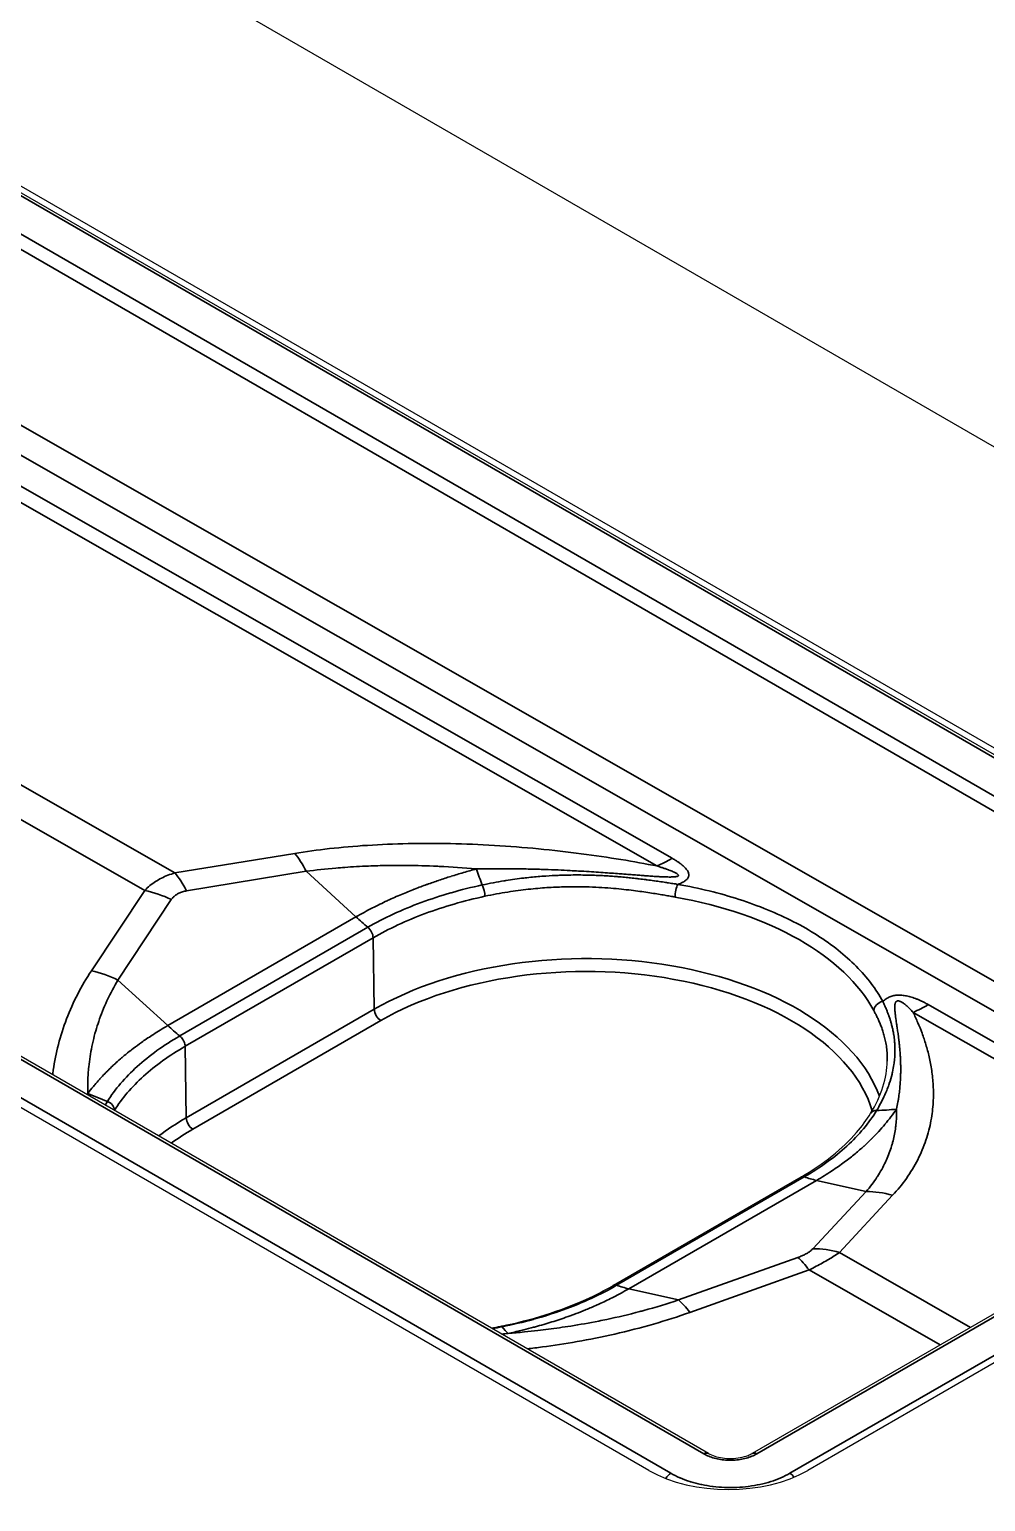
# Model space of a CAD drawing. Header units: millimetres. Extents: x 101 to 3000, y 150 to 4305.
# Drawn here: x 2044.5 to 2082.8, y 1152.3 to 1211.3 of the extents above; entities that cross this region are included whole.
import ezdxf

# ---------------------------------------------------------------- set-up
doc = ezdxf.new("R2010")
doc.units = ezdxf.units.MM
doc.header["$LTSCALE"] = 15
doc.layers.add('_Sichtbarkanten', color=7, linetype='Continuous', lineweight=25)
doc.layers.add('Sichtbar schmal (ISO)', color=7, linetype='Continuous', lineweight=35)

msp = doc.modelspace()

# ---------------------------------------------------------------- linework, layer by layer
at = {"layer": '_Sichtbarkanten'}
for p, q in [((1636.03, 1452.698), (2166.36, 1146.511)), ((1679.518, 1415.26), (2101.671, 1171.53)), ((1680.206, 1415.129), (2101.288, 1172.017)), ((2071.698, 1154.236), (1649.564, 1397.955)), ((2069.31, 1153.554), (1648.227, 1396.666)), ((2045.6, 1170.417), (2045.6, 1170.417)), ((2099.952, 1169.54), (2073.444, 1154.236)), ((2101.288, 1168.342), (2075.674, 1153.554)), ((2075.4, 1165.307), (2067.875, 1160.963))]:
    msp.add_line(p, q, dxfattribs=at)
for centre, major_axis, ratio, start_param, end_param in [((2068.062, 1160.638), (-0.187, 0.325), 0.589818, 0.00055, 0.000652), ((2072.492, 1155.391), (4.5, 0), 0.57735, 3.926991, 5.497787)]:
    msp.add_ellipse(centre, major_axis=major_axis, ratio=ratio, start_param=start_param, end_param=end_param, dxfattribs=at)
for points in [[(2078.189, 1167.859), (2078.62, 1168.564), (2078.844, 1169.281), (2078.858, 1169.956)], [(2075.4, 1165.307), (2075.4, 1165.307), (2075.4, 1165.307), (2075.4, 1165.307)], [(2062.991, 1159.263), (2063.12, 1159.286), (2063.248, 1159.31), (2063.375, 1159.336)]]:
    msp.add_open_spline(points, degree=3, dxfattribs=at)
for points, knots in [([(2075.4, 1165.307), (2076.305, 1165.83), (2077.068, 1166.444), (2077.844, 1167.345), (2078.031, 1167.6), (2078.189, 1167.859)], [0, 0, 0, 0, 0.5179038, 0.5179038, 0.7139856, 0.7139856, 0.7139856, 0.7139856]), ([(2063.375, 1159.336), (2064.6, 1159.579), (2065.766, 1159.947), (2067.167, 1160.578), (2067.532, 1160.765), (2067.875, 1160.963)], [0, 0, 0, 0, 0.5209984, 0.5209984, 0.717134, 0.717134, 0.717134, 0.717134]), ([(2071.698, 1154.236), (2071.767, 1154.196), (2071.851, 1154.158), (2072.038, 1154.097), (2072.143, 1154.072), (2072.366, 1154.039), (2072.488, 1154.031), (2072.728, 1154.035), (2072.851, 1154.047), (2073.079, 1154.09), (2073.188, 1154.121), (2073.342, 1154.182), (2073.396, 1154.208), (2073.444, 1154.236)], [0, 0, 0, 0, 0.0443097, 0.0443097, 0.0896694, 0.0896694, 0.1373111, 0.1373111, 0.1860464, 0.1860464, 0.234634, 0.234634, 0.2652211, 0.2652211, 0.2652211, 0.2652211])]:
    msp.add_open_spline(points, degree=3, knots=knots, dxfattribs=at)
at = {"layer": 'Sichtbar schmal (ISO)'}
for p, q in [((2101.484, 1171.511), (1679.331, 1415.241)), ((1678.005, 1414.465), (2100.139, 1170.746)), ((2099.874, 1170.292), (1677.74, 1414.011)), ((2071.511, 1154.217), (1649.377, 1397.936)), ((1648.032, 1397.171), (2070.185, 1153.441)), ((1940.462, 1254.649), (2094.735, 1166.528)), ((1939.935, 1253.74), (2093.681, 1165.92)), ((1955.268, 1243.104), (2069.631, 1177.768)), ((1955.873, 1243.413), (2070.236, 1178.077)), ((1952.311, 1233.483), (2050.319, 1177.491)), ((1951.1, 1232.784), (2049.108, 1176.792)), ((2050.319, 1177.491), (2055.116, 1178.273)), ((2050.778, 1176.772), (2055.576, 1177.554)), ((2055.576, 1177.554), (2057.569, 1175.727)), ((2046.97, 1173.57), (2049.108, 1176.792)), ((2048.035, 1173.2), (2050.173, 1176.422)), ((2057.569, 1175.727), (2050.028, 1171.373)), ((2050.508, 1170.96), (2058.049, 1175.314)), ((2050.727, 1170.544), (2058.258, 1174.892)), ((2058.258, 1174.892), (2058.301, 1172.029)), ((2048.035, 1173.2), (2050.028, 1171.373)), ((2050.77, 1167.681), (2058.301, 1172.029)), ((2092.034, 1164.969), (2079.895, 1171.904)), ((2092.605, 1165.298), (2080.501, 1172.213)), ((2051.035, 1167.228), (2058.566, 1171.575)), ((2045.626, 1170.524), (2045.626, 1170.524)), ((2050.77, 1167.681), (2050.727, 1170.544)), ((2100.139, 1169.521), (2073.632, 1154.217)), ((2101.484, 1168.756), (2074.957, 1153.441)), ((2075.532, 1165.312), (2068.011, 1160.97)), ((2076.02, 1165.173), (2068.5, 1160.831)), ((2078.01, 1164.727), (2075.874, 1162.434)), ((2078.01, 1164.727), (2076.02, 1165.173)), ((2079.074, 1164.576), (2076.938, 1162.283)), ((2075.269, 1162.085), (2070.49, 1160.385)), ((2076.938, 1162.283), (2082.188, 1159.284)), ((2075.728, 1161.584), (2070.949, 1159.884)), ((2075.728, 1161.584), (2080.977, 1158.585)), ((2070.49, 1160.385), (2068.5, 1160.831))]:
    msp.add_line(p, q, dxfattribs=at)
for centre, major_axis, ratio, start_param, end_param in [((2054.827, 1175.049), (0.604, -3.701), 0.391017, 2.24872, 2.561217), ((2063.065, 1182.134), (1.299, -7.387), 0.233895, 5.323009, 5.437162), ((2070.208, 1184.217), (3.721, 6.512), 0.58038, 3.810003, 3.924372), ((2050.03, 1174.267), (0.604, -3.701), 0.391017, 2.24872, 2.561217), ((2049.425, 1173.917), (3.125, -2.073), 0.681186, 1.775229, 2.087726), ((2062.611, 1176.753), (0.08, -0.366), 0.266781, 0.94129, 2.285548), ((2070.468, 1176.724), (-0.065, -0.369), 0.243998, 3.775404, 5.331187), ((2066.791, 1169.892), (12.066, 0.056), 0.574225, 0.29696, 1.268061), ((2059.066, 1180.737), (3.75, -6.495), 0.57735, 5.211566, 5.304773), ((2057.995, 1175.041), (0.181, -0.328), 0.57784, 0.813738, 2.173925), ((2066.791, 1167.128), (12.006, 0), 0.57735, 0.206118, 2.356194), ((2047.287, 1170.695), (3.125, -2.073), 0.681186, 1.775228, 2.087725), ((2066.791, 1166.827), (11.631, 0), 0.57735, 0.170522, 2.356194), ((2078.678, 1172.032), (-0.33, -0.178), 0.782782, 4.317148, 5.868046), ((2058.566, 1171.882), (-0.187, 0.325), 0.57735, 0.802851, 2.356194), ((2080.473, 1178.353), (-3.72, -6.512), 0.580371, 0.668405, 0.782771), ((2051.525, 1176.383), (3.75, -6.495), 0.57735, 5.211566, 5.304773), ((2049.114, 1174.079), (6.645, -3.477), 0.78328, 4.776967, 4.891116), ((2047.54, 1168.051), (0.317, -0.2), 0.776547, 0.46809, 1.812347), ((2059.26, 1162.78), (12.006, 0), 0.57735, 2.356194, 2.495666), ((2051.035, 1167.534), (-0.187, 0.325), 0.57735, 0.802851, 2.356194), ((2078.509, 1167.663), (-0.32, 0.196), 0.763616, 5.369925, 6.283188), ((2076.885, 1174.234), (6.648, -3.471), 0.783417, 5.317765, 5.432869), ((2059.26, 1162.479), (11.631, 0), 0.57735, 2.356194, 2.468253), ((2074.47, 1171.925), (3.75, -6.495), 0.57735, 5.699437, 5.79448), ((2078.785, 1161.351), (-2.744, 2.556), 0.803702, 5.270685, 5.583182), ((2076.65, 1159.058), (-2.744, 2.556), 0.803702, 5.270686, 5.583183), ((2076.044, 1158.709), (-1.257, 3.533), 0.268501, 5.561414, 5.87391), ((2068.062, 1160.638), (-0.187, 0.325), 0.589818, 5.700053, 6.283735), ((2066.949, 1167.583), (3.75, -6.495), 0.57735, 5.699437, 5.79448), ((2071.265, 1157.009), (-1.257, 3.533), 0.268501, 5.561414, 5.87391), ((2063.448, 1158.968), (-0.073, 0.368), 0.280096, 5.858812, 6.283187), ((2062.941, 1166.184), (1.297, -7.387), 0.233441, 5.864566, 5.979671), ((2071.511, 1153.911), (0.187, 0.325), 0.57735, 0.000026, 0.785398), ((2073.632, 1153.911), (-0.187, 0.325), 0.57735, 5.497787, 6.283164), ((2070.185, 1153.135), (0.188, 0.325), 0.57735, 0.785398, 1.608039), ((2074.957, 1153.135), (-0.187, 0.325), 0.57735, 4.835415, 5.497787)]:
    msp.add_ellipse(centre, major_axis=major_axis, ratio=ratio, start_param=start_param, end_param=end_param, dxfattribs=at)
for points, knots in [([(2055.116, 1178.273), (2055.56, 1178.346), (2056.023, 1178.409), (2056.509, 1178.463), (2056.995, 1178.517), (2057.504, 1178.562), (2058.031, 1178.595), (2058.557, 1178.629), (2059.102, 1178.652), (2059.659, 1178.663), (2060.215, 1178.675), (2060.784, 1178.674), (2061.361, 1178.663), (2061.939, 1178.651), (2062.525, 1178.628), (2063.115, 1178.593), (2063.704, 1178.558), (2064.297, 1178.512), (2064.881, 1178.456), (2065.466, 1178.4), (2066.042, 1178.333), (2066.596, 1178.261), (2067.15, 1178.188), (2067.683, 1178.108), (2068.189, 1178.026), (2068.695, 1177.943), (2069.175, 1177.856), (2069.631, 1177.768)], [0, 0, 0, 0, 0.1111111, 0.1111111, 0.1111111, 0.2222222, 0.2222222, 0.2222222, 0.3333333, 0.3333333, 0.3333333, 0.4444444, 0.4444444, 0.4444444, 0.5555556, 0.5555556, 0.5555556, 0.6666667, 0.6666667, 0.6666667, 0.7777778, 0.7777778, 0.7777778, 0.8888889, 0.8888889, 0.8888889, 0.9999998, 0.9999998, 0.9999998, 0.9999998]), ([(2055.576, 1177.554), (2055.956, 1177.606), (2056.354, 1177.65), (2056.769, 1177.686), (2056.886, 1177.696), (2057.005, 1177.706), (2057.125, 1177.714), (2057.43, 1177.737), (2057.745, 1177.754), (2058.067, 1177.767), (2058.32, 1177.777), (2058.577, 1177.784), (2058.838, 1177.788), (2059.041, 1177.791), (2059.246, 1177.792), (2059.453, 1177.791), (2059.854, 1177.789), (2060.263, 1177.779), (2060.677, 1177.762), (2060.753, 1177.759), (2060.828, 1177.756), (2060.904, 1177.752), (2061.395, 1177.729), (2061.892, 1177.695), (2062.394, 1177.649)], [0, 0, 0, 0, 0.2, 0.2, 0.2, 0.25628, 0.25628, 0.25628, 0.4, 0.4, 0.4, 0.512678, 0.512678, 0.512678, 0.6, 0.6, 0.6, 0.76914, 0.76914, 0.76914, 0.8, 0.8, 0.8, 1, 1, 1, 1]), ([(2062.394, 1177.649), (2062.222, 1177.602), (2062.051, 1177.554), (2061.881, 1177.505), (2061.879, 1177.504), (2061.876, 1177.503), (2061.874, 1177.502), (2061.709, 1177.454), (2061.546, 1177.405), (2061.384, 1177.354), (2061.382, 1177.354), (2061.38, 1177.353), (2061.377, 1177.352), (2061.217, 1177.302), (2061.059, 1177.251), (2060.903, 1177.198), (2060.897, 1177.196), (2060.891, 1177.194), (2060.885, 1177.192), (2060.73, 1177.14), (2060.576, 1177.086), (2060.421, 1177.031), (2060.415, 1177.028), (2060.408, 1177.026), (2060.402, 1177.024), (2060.244, 1176.967), (2060.085, 1176.907), (2059.922, 1176.844), (2059.918, 1176.842), (2059.914, 1176.84), (2059.909, 1176.839), (2059.742, 1176.773), (2059.57, 1176.704), (2059.391, 1176.628), (2059.213, 1176.553), (2059.028, 1176.471), (2058.835, 1176.381), (2058.829, 1176.379), (2058.823, 1176.376), (2058.818, 1176.373), (2058.63, 1176.286), (2058.434, 1176.191), (2058.229, 1176.086), (2058.222, 1176.082), (2058.215, 1176.079), (2058.208, 1176.075), (2058.003, 1175.97), (2057.788, 1175.853), (2057.569, 1175.727)], [0, 0, 0, 0, 0.111111, 0.111111, 0.111111, 0.11271, 0.11271, 0.11271, 0.220682, 0.220682, 0.220682, 0.222222, 0.222222, 0.222222, 0.329341, 0.329341, 0.329341, 0.333333, 0.333333, 0.333333, 0.440023, 0.440023, 0.440023, 0.444444, 0.444444, 0.444444, 0.552739, 0.552739, 0.552739, 0.555556, 0.555556, 0.555556, 0.666667, 0.666667, 0.666667, 0.777778, 0.777778, 0.777778, 0.781037, 0.781037, 0.781037, 0.888889, 0.888889, 0.888889, 0.892463, 0.892463, 0.892463, 1, 1, 1, 1]), ([(2069.631, 1177.768), (2069.68, 1177.753), (2069.726, 1177.738), (2069.77, 1177.724), (2069.815, 1177.71), (2069.857, 1177.696), (2069.896, 1177.683), (2069.936, 1177.669), (2069.974, 1177.656), (2070.01, 1177.644), (2070.037, 1177.634), (2070.063, 1177.624), (2070.088, 1177.615), (2070.096, 1177.612), (2070.104, 1177.609), (2070.112, 1177.606), (2070.144, 1177.594), (2070.173, 1177.583), (2070.201, 1177.571), (2070.229, 1177.56), (2070.255, 1177.549), (2070.279, 1177.538), (2070.303, 1177.527), (2070.325, 1177.517), (2070.346, 1177.507), (2070.366, 1177.497), (2070.384, 1177.487), (2070.4, 1177.478), (2070.416, 1177.469), (2070.43, 1177.46), (2070.442, 1177.451), (2070.454, 1177.443), (2070.463, 1177.435), (2070.471, 1177.427), (2070.478, 1177.42), (2070.483, 1177.413), (2070.486, 1177.407), (2070.489, 1177.4), (2070.491, 1177.394), (2070.49, 1177.389), (2070.489, 1177.383), (2070.487, 1177.378), (2070.483, 1177.373), (2070.478, 1177.369), (2070.472, 1177.364), (2070.462, 1177.359), (2070.453, 1177.355), (2070.441, 1177.351), (2070.426, 1177.347), (2070.411, 1177.343), (2070.393, 1177.34), (2070.373, 1177.337), (2070.352, 1177.335), (2070.329, 1177.332), (2070.303, 1177.331), (2070.277, 1177.329), (2070.249, 1177.328), (2070.218, 1177.327), (2070.187, 1177.326), (2070.154, 1177.326), (2070.118, 1177.326), (2070.083, 1177.327), (2070.045, 1177.327), (2070.005, 1177.329), (2069.988, 1177.329), (2069.97, 1177.33), (2069.952, 1177.33), (2069.929, 1177.331), (2069.905, 1177.332), (2069.88, 1177.333), (2069.837, 1177.335), (2069.791, 1177.337), (2069.743, 1177.34), (2069.696, 1177.342), (2069.646, 1177.345), (2069.593, 1177.348), (2069.541, 1177.352), (2069.486, 1177.355), (2069.428, 1177.359), (2069.371, 1177.363), (2069.311, 1177.367), (2069.248, 1177.372), (2069.184, 1177.376), (2069.118, 1177.381), (2069.049, 1177.386), (2068.98, 1177.392), (2068.907, 1177.397), (2068.831, 1177.403), (2068.756, 1177.409), (2068.676, 1177.415), (2068.593, 1177.421), (2068.51, 1177.428), (2068.423, 1177.434), (2068.332, 1177.441), (2068.32, 1177.442), (2068.309, 1177.443), (2068.297, 1177.444), (2068.216, 1177.45), (2068.132, 1177.457), (2068.045, 1177.463), (2067.945, 1177.471), (2067.84, 1177.478), (2067.73, 1177.486), (2067.62, 1177.494), (2067.505, 1177.503), (2067.384, 1177.511), (2067.264, 1177.519), (2067.138, 1177.527), (2067.007, 1177.536), (2066.876, 1177.544), (2066.74, 1177.552), (2066.598, 1177.561), (2066.561, 1177.563), (2066.524, 1177.565), (2066.486, 1177.567), (2066.379, 1177.573), (2066.268, 1177.579), (2066.154, 1177.585), (2065.999, 1177.593), (2065.838, 1177.601), (2065.668, 1177.608), (2065.499, 1177.615), (2065.322, 1177.622), (2065.135, 1177.629), (2064.949, 1177.635), (2064.754, 1177.641), (2064.548, 1177.645), (2064.342, 1177.65), (2064.127, 1177.654), (2063.9, 1177.656), (2063.673, 1177.659), (2063.436, 1177.66), (2063.185, 1177.659), (2062.993, 1177.658), (2062.793, 1177.656), (2062.586, 1177.653), (2062.523, 1177.652), (2062.459, 1177.651), (2062.394, 1177.649)], [0, 0, 0, 0, 0.0243902, 0.0243902, 0.0243902, 0.0487805, 0.0487805, 0.0487805, 0.0731707, 0.0731707, 0.0731707, 0.0917062, 0.0917062, 0.0917062, 0.097561, 0.097561, 0.097561, 0.1219512, 0.1219512, 0.1219512, 0.1463415, 0.1463415, 0.1463415, 0.1707317, 0.1707317, 0.1707317, 0.195122, 0.195122, 0.195122, 0.2195122, 0.2195122, 0.2195122, 0.2439024, 0.2439024, 0.2439024, 0.2682927, 0.2682927, 0.2682927, 0.2926829, 0.2926829, 0.2926829, 0.3170732, 0.3170732, 0.3170732, 0.3414634, 0.3414634, 0.3414634, 0.3658537, 0.3658537, 0.3658537, 0.3902439, 0.3902439, 0.3902439, 0.4146341, 0.4146341, 0.4146341, 0.4390244, 0.4390244, 0.4390244, 0.4634146, 0.4634146, 0.4634146, 0.4878049, 0.4878049, 0.4878049, 0.4985776, 0.4985776, 0.4985776, 0.5121951, 0.5121951, 0.5121951, 0.5365854, 0.5365854, 0.5365854, 0.5609756, 0.5609756, 0.5609756, 0.5853659, 0.5853659, 0.5853659, 0.6097561, 0.6097561, 0.6097561, 0.6341463, 0.6341463, 0.6341463, 0.6585366, 0.6585366, 0.6585366, 0.6829268, 0.6829268, 0.6829268, 0.7073171, 0.7073171, 0.7073171, 0.710411, 0.710411, 0.710411, 0.7317073, 0.7317073, 0.7317073, 0.7560976, 0.7560976, 0.7560976, 0.7804878, 0.7804878, 0.7804878, 0.804878, 0.804878, 0.804878, 0.8292683, 0.8292683, 0.8292683, 0.8356011, 0.8356011, 0.8356011, 0.8536585, 0.8536585, 0.8536585, 0.8780488, 0.8780488, 0.8780488, 0.902439, 0.902439, 0.902439, 0.9268293, 0.9268293, 0.9268293, 0.9512195, 0.9512195, 0.9512195, 0.9756098, 0.9756098, 0.9756098, 0.9943056, 0.9943056, 0.9943056, 0.9999998, 0.9999998, 0.9999998, 0.9999998]), ([(2070.236, 1178.077), (2070.279, 1178.053), (2070.36, 1178.005), (2070.467, 1177.936), (2070.562, 1177.869), (2070.646, 1177.803), (2070.718, 1177.739), (2070.779, 1177.677), (2070.829, 1177.617), (2070.867, 1177.558), (2070.893, 1177.5), (2070.907, 1177.444), (2070.908, 1177.392), (2070.899, 1177.345), (2070.881, 1177.301), (2070.851, 1177.255), (2070.805, 1177.207), (2070.743, 1177.16), (2070.665, 1177.114), (2070.574, 1177.071), (2070.504, 1177.044), (2070.467, 1177.031)], [0.0000001, 0.0000001, 0.0000001, 0.0000001, 0.0526316, 0.1052632, 0.1578947, 0.2105263, 0.2631579, 0.3157895, 0.3684211, 0.4210526, 0.4736842, 0.5263158, 0.5789474, 0.6315789, 0.6842105, 0.7368421, 0.7894737, 0.8421053, 0.8947368, 0.9473684, 1, 1, 1, 1]), ([(2049.108, 1176.792), (2049.175, 1176.86), (2049.245, 1176.923), (2049.316, 1176.981), (2049.388, 1177.04), (2049.462, 1177.093), (2049.538, 1177.143), (2049.615, 1177.193), (2049.694, 1177.238), (2049.777, 1177.281), (2049.859, 1177.323), (2049.945, 1177.361), (2050.035, 1177.397), (2050.125, 1177.432), (2050.22, 1177.463), (2050.319, 1177.491)], [0.0000009, 0.0000009, 0.0000009, 0.0000009, 0.2, 0.2, 0.2, 0.4, 0.4, 0.4, 0.6, 0.6, 0.6, 0.8, 0.8, 0.8, 1, 1, 1, 1]), ([(2062.633, 1177.009), (2062.933, 1177.074), (2063.224, 1177.128), (2063.5, 1177.173), (2063.524, 1177.177), (2063.547, 1177.181), (2063.57, 1177.184), (2063.821, 1177.224), (2064.061, 1177.257), (2064.292, 1177.284), (2064.334, 1177.289), (2064.376, 1177.293), (2064.418, 1177.298), (2064.624, 1177.321), (2064.823, 1177.339), (2065.014, 1177.354), (2065.071, 1177.358), (2065.128, 1177.362), (2065.184, 1177.366), (2065.353, 1177.377), (2065.515, 1177.386), (2065.672, 1177.392), (2065.741, 1177.395), (2065.809, 1177.397), (2065.876, 1177.399), (2066.013, 1177.403), (2066.145, 1177.406), (2066.273, 1177.407), (2066.35, 1177.408), (2066.427, 1177.408), (2066.501, 1177.408), (2066.611, 1177.407), (2066.717, 1177.406), (2066.82, 1177.404), (2066.904, 1177.403), (2066.986, 1177.4), (2067.067, 1177.398), (2067.153, 1177.395), (2067.237, 1177.392), (2067.319, 1177.388), (2067.408, 1177.384), (2067.494, 1177.38), (2067.578, 1177.375), (2067.645, 1177.371), (2067.711, 1177.367), (2067.775, 1177.363), (2067.866, 1177.357), (2067.955, 1177.35), (2068.041, 1177.343), (2068.092, 1177.339), (2068.142, 1177.335), (2068.191, 1177.331), (2068.284, 1177.323), (2068.374, 1177.314), (2068.461, 1177.305), (2068.499, 1177.302), (2068.535, 1177.298), (2068.572, 1177.294), (2068.665, 1177.284), (2068.756, 1177.274), (2068.843, 1177.264), (2068.869, 1177.261), (2068.894, 1177.258), (2068.92, 1177.255), (2069.013, 1177.244), (2069.103, 1177.233), (2069.189, 1177.222), (2069.206, 1177.219), (2069.222, 1177.217), (2069.237, 1177.215), (2069.33, 1177.203), (2069.419, 1177.191), (2069.504, 1177.179), (2069.511, 1177.178), (2069.519, 1177.177), (2069.527, 1177.176), (2069.618, 1177.163), (2069.704, 1177.15), (2069.787, 1177.137), (2069.873, 1177.124), (2069.955, 1177.112), (2070.031, 1177.1), (2070.035, 1177.099), (2070.038, 1177.099), (2070.042, 1177.098), (2070.119, 1177.086), (2070.192, 1177.075), (2070.261, 1177.064), (2070.334, 1177.052), (2070.402, 1177.041), (2070.467, 1177.031)], [0, 0, 0, 0, 0.057634, 0.057634, 0.057634, 0.0625, 0.0625, 0.0625, 0.115253, 0.115253, 0.115253, 0.125, 0.125, 0.125, 0.173021, 0.173021, 0.173021, 0.1875, 0.1875, 0.1875, 0.2309, 0.2309, 0.2309, 0.25, 0.25, 0.25, 0.288885, 0.288885, 0.288885, 0.3125, 0.3125, 0.3125, 0.346963, 0.346963, 0.346963, 0.375, 0.375, 0.375, 0.405123, 0.405123, 0.405123, 0.4375, 0.4375, 0.4375, 0.463355, 0.463355, 0.463355, 0.5, 0.5, 0.5, 0.521651, 0.521651, 0.521651, 0.5625, 0.5625, 0.5625, 0.579997, 0.579997, 0.579997, 0.625, 0.625, 0.625, 0.638348, 0.638348, 0.638348, 0.6875, 0.6875, 0.6875, 0.696629, 0.696629, 0.696629, 0.75, 0.75, 0.75, 0.754872, 0.754872, 0.754872, 0.8125, 0.8125, 0.8125, 0.872291, 0.872291, 0.872291, 0.875, 0.875, 0.875, 0.935638, 0.935638, 0.935638, 1, 1, 1, 1]), ([(2050.173, 1176.422), (2050.199, 1176.461), (2050.256, 1176.531), (2050.358, 1176.616), (2050.477, 1176.685), (2050.614, 1176.738), (2050.721, 1176.762), (2050.778, 1176.772)], [0.0000017, 0.0000017, 0.0000017, 0.0000017, 0.2, 0.4, 0.6, 0.8, 1, 1, 1, 1]), ([(2058.049, 1175.314), (2058.37, 1175.499), (2058.709, 1175.675), (2059.065, 1175.84), (2059.422, 1176.005), (2059.795, 1176.16), (2060.181, 1176.303), (2060.567, 1176.445), (2060.966, 1176.576), (2061.375, 1176.694), (2061.378, 1176.694), (2061.38, 1176.695), (2061.382, 1176.696), (2061.79, 1176.813), (2062.207, 1176.917), (2062.633, 1177.009)], [0, 0, 0, 0, 0.2497482, 0.2497482, 0.2497482, 0.5, 0.5, 0.5, 0.75, 0.75, 0.75, 0.751417, 0.751417, 0.751417, 0.9999993, 0.9999993, 0.9999993, 0.9999993]), ([(2058.258, 1174.892), (2058.572, 1175.074), (2058.904, 1175.245), (2059.252, 1175.407), (2059.6, 1175.569), (2059.964, 1175.72), (2060.341, 1175.86), (2060.718, 1176), (2061.108, 1176.128), (2061.508, 1176.244), (2061.908, 1176.359), (2062.319, 1176.463), (2062.737, 1176.554)], [0, 0, 0, 0, 0.25, 0.25, 0.25, 0.5, 0.5, 0.5, 0.75, 0.75, 0.75, 1, 1, 1, 1]), ([(2062.737, 1176.554), (2063.054, 1176.623), (2063.359, 1176.68), (2063.649, 1176.726), (2063.938, 1176.772), (2064.212, 1176.808), (2064.473, 1176.836), (2064.734, 1176.864), (2064.982, 1176.885), (2065.218, 1176.9), (2065.454, 1176.915), (2065.678, 1176.925), (2065.891, 1176.93), (2066.104, 1176.936), (2066.306, 1176.937), (2066.499, 1176.935), (2066.691, 1176.933), (2066.874, 1176.929), (2067.048, 1176.922), (2067.222, 1176.915), (2067.387, 1176.906), (2067.545, 1176.896), (2067.703, 1176.885), (2067.852, 1176.873), (2067.995, 1176.86), (2068.138, 1176.847), (2068.274, 1176.834), (2068.403, 1176.819), (2068.533, 1176.805), (2068.656, 1176.79), (2068.774, 1176.775), (2068.891, 1176.76), (2069.003, 1176.744), (2069.11, 1176.729), (2069.217, 1176.713), (2069.319, 1176.698), (2069.415, 1176.683), (2069.512, 1176.667), (2069.604, 1176.653), (2069.691, 1176.638), (2069.779, 1176.623), (2069.862, 1176.609), (2069.94, 1176.596), (2070.018, 1176.582), (2070.091, 1176.569), (2070.16, 1176.557), (2070.23, 1176.545), (2070.296, 1176.533), (2070.357, 1176.523)], [0, 0, 0, 0, 0.0625, 0.0625, 0.0625, 0.125, 0.125, 0.125, 0.1875, 0.1875, 0.1875, 0.25, 0.25, 0.25, 0.3125, 0.3125, 0.3125, 0.375, 0.375, 0.375, 0.4375, 0.4375, 0.4375, 0.5, 0.5, 0.5, 0.5625, 0.5625, 0.5625, 0.625, 0.625, 0.625, 0.6875, 0.6875, 0.6875, 0.75, 0.75, 0.75, 0.8125, 0.8125, 0.8125, 0.875, 0.875, 0.875, 0.9375, 0.9375, 0.9375, 1, 1, 1, 1]), ([(2070.467, 1177.031), (2070.896, 1176.956), (2071.734, 1176.781), (2072.939, 1176.44), (2074.07, 1176.027), (2075.118, 1175.546), (2076.068, 1175.003), (2076.91, 1174.404), (2077.635, 1173.756), (2078.234, 1173.066), (2078.544, 1172.585), (2078.676, 1172.339)], [0, 0, 0, 0, 0.1111111, 0.2222222, 0.3333333, 0.4444444, 0.5555556, 0.6666667, 0.7777778, 0.8888889, 1, 1, 1, 1]), ([(2045.419, 1169.408), (2045.426, 1169.469), (2045.481, 1169.874), (2045.629, 1170.616), (2045.955, 1171.644), (2046.404, 1172.647), (2046.77, 1173.269), (2046.97, 1173.57)], [0.5360308, 0.5360308, 0.5360308, 0.5360308, 0.5555556, 0.6666667, 0.7777778, 0.8888889, 1, 1, 1, 1]), ([(2046.825, 1168.66), (2046.824, 1168.697), (2046.823, 1168.734), (2046.823, 1168.772), (2046.82, 1169.048), (2046.83, 1169.325), (2046.855, 1169.6), (2046.858, 1169.641), (2046.862, 1169.681), (2046.866, 1169.722), (2046.894, 1169.994), (2046.935, 1170.266), (2046.991, 1170.537), (2046.998, 1170.573), (2047.006, 1170.609), (2047.014, 1170.646), (2047.074, 1170.92), (2047.148, 1171.194), (2047.236, 1171.463), (2047.245, 1171.489), (2047.253, 1171.514), (2047.262, 1171.539), (2047.356, 1171.818), (2047.466, 1172.093), (2047.588, 1172.36), (2047.594, 1172.371), (2047.599, 1172.383), (2047.604, 1172.394), (2047.734, 1172.672), (2047.878, 1172.941), (2048.035, 1173.2)], [0.0000007, 0.0000007, 0.0000007, 0.0000007, 0.0237013, 0.0237013, 0.0237013, 0.2, 0.2, 0.2, 0.225862, 0.225862, 0.225862, 0.4, 0.4, 0.4, 0.4234251, 0.4234251, 0.4234251, 0.6, 0.6, 0.6, 0.6165874, 0.6165874, 0.6165874, 0.8, 0.8, 0.8, 0.807975, 0.807975, 0.807975, 1, 1, 1, 1]), ([(2078.676, 1172.339), (2078.694, 1172.303), (2078.712, 1172.265), (2078.731, 1172.225), (2078.732, 1172.223), (2078.733, 1172.221), (2078.733, 1172.219), (2078.751, 1172.181), (2078.77, 1172.14), (2078.788, 1172.098), (2078.791, 1172.093), (2078.793, 1172.088), (2078.795, 1172.083), (2078.812, 1172.043), (2078.83, 1172), (2078.848, 1171.956), (2078.852, 1171.947), (2078.855, 1171.939), (2078.858, 1171.93), (2078.875, 1171.888), (2078.892, 1171.845), (2078.908, 1171.8), (2078.913, 1171.786), (2078.918, 1171.773), (2078.923, 1171.76), (2078.938, 1171.717), (2078.953, 1171.673), (2078.968, 1171.628), (2078.974, 1171.609), (2078.979, 1171.59), (2078.985, 1171.571), (2078.998, 1171.529), (2079.011, 1171.484), (2079.024, 1171.439), (2079.031, 1171.414), (2079.037, 1171.389), (2079.044, 1171.363), (2079.055, 1171.321), (2079.065, 1171.277), (2079.075, 1171.231), (2079.082, 1171.199), (2079.089, 1171.167), (2079.095, 1171.133), (2079.103, 1171.091), (2079.111, 1171.048), (2079.118, 1171.003), (2079.125, 1170.962), (2079.131, 1170.92), (2079.136, 1170.878), (2079.141, 1170.836), (2079.146, 1170.794), (2079.15, 1170.751), (2079.154, 1170.7), (2079.158, 1170.647), (2079.161, 1170.592), (2079.163, 1170.553), (2079.164, 1170.513), (2079.165, 1170.472), (2079.167, 1170.408), (2079.166, 1170.342), (2079.164, 1170.273), (2079.163, 1170.237), (2079.161, 1170.199), (2079.159, 1170.161), (2079.154, 1170.082), (2079.147, 1170), (2079.137, 1169.915), (2079.133, 1169.882), (2079.128, 1169.849), (2079.123, 1169.816), (2079.109, 1169.719), (2079.09, 1169.617), (2079.067, 1169.511), (2079.061, 1169.484), (2079.054, 1169.457), (2079.048, 1169.43), (2079.019, 1169.311), (2078.983, 1169.187), (2078.939, 1169.056), (2078.933, 1169.037), (2078.927, 1169.018), (2078.92, 1168.999), (2078.87, 1168.855), (2078.809, 1168.704), (2078.735, 1168.544), (2078.731, 1168.535), (2078.727, 1168.526), (2078.722, 1168.516), (2078.642, 1168.346), (2078.546, 1168.165), (2078.432, 1167.976)], [0, 0, 0, 0, 0.0625, 0.0625, 0.0625, 0.0654165, 0.0654165, 0.0654165, 0.125, 0.125, 0.125, 0.1314929, 0.1314929, 0.1314929, 0.1875, 0.1875, 0.1875, 0.1982752, 0.1982752, 0.1982752, 0.25, 0.25, 0.25, 0.2650897, 0.2650897, 0.2650897, 0.3125, 0.3125, 0.3125, 0.3317574, 0.3317574, 0.3317574, 0.375, 0.375, 0.375, 0.3984009, 0.3984009, 0.3984009, 0.4375, 0.4375, 0.4375, 0.4650881, 0.4650881, 0.4650881, 0.5, 0.5, 0.5, 0.5318572, 0.5318572, 0.5318572, 0.5625, 0.5625, 0.5625, 0.5987144, 0.5987144, 0.5987144, 0.625, 0.625, 0.625, 0.6656738, 0.6656738, 0.6656738, 0.6875, 0.6875, 0.6875, 0.7327477, 0.7327477, 0.7327477, 0.75, 0.75, 0.75, 0.7999678, 0.7999678, 0.7999678, 0.8125, 0.8125, 0.8125, 0.8671806, 0.8671806, 0.8671806, 0.875, 0.875, 0.875, 0.9340318, 0.9340318, 0.9340318, 0.9375, 0.9375, 0.9375, 0.9999996, 0.9999996, 0.9999996, 0.9999996]), ([(2080.501, 1172.213), (2080.459, 1172.237), (2080.419, 1172.259), (2080.379, 1172.28), (2080.34, 1172.301), (2080.301, 1172.321), (2080.263, 1172.339), (2080.225, 1172.358), (2080.188, 1172.375), (2080.151, 1172.392), (2080.114, 1172.408), (2080.077, 1172.424), (2080.042, 1172.438), (2080.006, 1172.453), (2079.97, 1172.466), (2079.935, 1172.478), (2079.901, 1172.491), (2079.866, 1172.502), (2079.832, 1172.513), (2079.798, 1172.523), (2079.765, 1172.533), (2079.732, 1172.541), (2079.699, 1172.55), (2079.666, 1172.557), (2079.633, 1172.564), (2079.601, 1172.57), (2079.569, 1172.576), (2079.538, 1172.58), (2079.506, 1172.585), (2079.475, 1172.588), (2079.445, 1172.591), (2079.415, 1172.593), (2079.386, 1172.595), (2079.357, 1172.595), (2079.329, 1172.596), (2079.301, 1172.595), (2079.275, 1172.594), (2079.248, 1172.592), (2079.222, 1172.59), (2079.197, 1172.587), (2079.171, 1172.583), (2079.147, 1172.579), (2079.121, 1172.574), (2079.096, 1172.569), (2079.07, 1172.562), (2079.044, 1172.555), (2079.018, 1172.547), (2078.992, 1172.538), (2078.966, 1172.527), (2078.94, 1172.517), (2078.914, 1172.505), (2078.888, 1172.492), (2078.863, 1172.478), (2078.838, 1172.464), (2078.814, 1172.448), (2078.79, 1172.432), (2078.766, 1172.415), (2078.743, 1172.397), (2078.72, 1172.379), (2078.698, 1172.36), (2078.676, 1172.339)], [0, 0, 0, 0, 0.05, 0.05, 0.05, 0.1, 0.1, 0.1, 0.15, 0.15, 0.15, 0.2, 0.2, 0.2, 0.25, 0.25, 0.25, 0.3, 0.3, 0.3, 0.35, 0.35, 0.35, 0.4, 0.4, 0.4, 0.45, 0.45, 0.45, 0.5, 0.5, 0.5, 0.55, 0.55, 0.55, 0.6, 0.6, 0.6, 0.65, 0.65, 0.65, 0.7, 0.7, 0.7, 0.75, 0.75, 0.75, 0.8, 0.8, 0.8, 0.85, 0.85, 0.85, 0.9, 0.9, 0.9, 0.95, 0.95, 0.95, 1, 1, 1, 1]), ([(2079.895, 1171.904), (2079.872, 1171.93), (2079.849, 1171.955), (2079.827, 1171.979), (2079.804, 1172.003), (2079.783, 1172.025), (2079.762, 1172.047), (2079.741, 1172.068), (2079.72, 1172.088), (2079.7, 1172.107), (2079.68, 1172.126), (2079.661, 1172.144), (2079.642, 1172.161), (2079.623, 1172.178), (2079.604, 1172.194), (2079.586, 1172.209), (2079.568, 1172.224), (2079.551, 1172.238), (2079.534, 1172.251), (2079.516, 1172.263), (2079.5, 1172.275), (2079.484, 1172.286), (2079.468, 1172.297), (2079.452, 1172.306), (2079.437, 1172.315), (2079.422, 1172.324), (2079.407, 1172.331), (2079.394, 1172.338), (2079.38, 1172.344), (2079.367, 1172.349), (2079.354, 1172.353), (2079.342, 1172.357), (2079.33, 1172.36), (2079.319, 1172.362), (2079.308, 1172.364), (2079.298, 1172.365), (2079.289, 1172.365), (2079.279, 1172.365), (2079.27, 1172.364), (2079.261, 1172.362), (2079.253, 1172.359), (2079.244, 1172.356), (2079.236, 1172.351), (2079.228, 1172.347), (2079.22, 1172.341), (2079.213, 1172.333), (2079.205, 1172.325), (2079.199, 1172.316), (2079.193, 1172.305), (2079.192, 1172.304), (2079.192, 1172.303), (2079.191, 1172.301), (2079.186, 1172.292), (2079.182, 1172.281), (2079.178, 1172.269), (2079.177, 1172.267), (2079.177, 1172.265), (2079.176, 1172.263), (2079.173, 1172.252), (2079.17, 1172.239), (2079.167, 1172.225), (2079.167, 1172.222), (2079.166, 1172.22), (2079.166, 1172.217), (2079.164, 1172.203), (2079.162, 1172.188), (2079.161, 1172.172), (2079.161, 1172.169), (2079.16, 1172.166), (2079.16, 1172.163), (2079.159, 1172.146), (2079.159, 1172.129), (2079.158, 1172.111), (2079.158, 1172.108), (2079.158, 1172.104), (2079.158, 1172.1), (2079.158, 1172.082), (2079.159, 1172.063), (2079.16, 1172.044), (2079.16, 1172.04), (2079.16, 1172.035), (2079.16, 1172.031), (2079.161, 1172.011), (2079.162, 1171.991), (2079.164, 1171.97), (2079.164, 1171.965), (2079.165, 1171.96), (2079.165, 1171.955), (2079.167, 1171.934), (2079.169, 1171.912), (2079.171, 1171.889), (2079.172, 1171.883), (2079.172, 1171.878), (2079.173, 1171.872), (2079.176, 1171.849), (2079.178, 1171.825), (2079.181, 1171.8), (2079.182, 1171.793), (2079.183, 1171.787), (2079.184, 1171.781), (2079.187, 1171.755), (2079.19, 1171.729), (2079.194, 1171.702), (2079.195, 1171.695), (2079.196, 1171.688), (2079.197, 1171.68), (2079.201, 1171.653), (2079.205, 1171.625), (2079.209, 1171.595), (2079.21, 1171.587), (2079.211, 1171.579), (2079.213, 1171.57), (2079.217, 1171.54), (2079.221, 1171.51), (2079.226, 1171.477), (2079.227, 1171.468), (2079.229, 1171.459), (2079.23, 1171.449), (2079.235, 1171.417), (2079.24, 1171.383), (2079.245, 1171.349), (2079.247, 1171.338), (2079.248, 1171.328), (2079.25, 1171.317), (2079.255, 1171.282), (2079.26, 1171.245), (2079.266, 1171.208), (2079.268, 1171.196), (2079.269, 1171.184), (2079.271, 1171.171), (2079.277, 1171.133), (2079.282, 1171.094), (2079.288, 1171.053), (2079.29, 1171.04), (2079.291, 1171.026), (2079.293, 1171.012), (2079.299, 1170.971), (2079.304, 1170.928), (2079.31, 1170.884), (2079.312, 1170.869), (2079.314, 1170.853), (2079.316, 1170.838), (2079.321, 1170.793), (2079.327, 1170.747), (2079.332, 1170.699), (2079.334, 1170.682), (2079.336, 1170.664), (2079.338, 1170.646), (2079.343, 1170.598), (2079.348, 1170.548), (2079.353, 1170.496), (2079.355, 1170.477), (2079.357, 1170.457), (2079.359, 1170.437), (2079.363, 1170.385), (2079.368, 1170.331), (2079.372, 1170.275), (2079.373, 1170.253), (2079.375, 1170.231), (2079.377, 1170.209), (2079.38, 1170.152), (2079.384, 1170.094), (2079.386, 1170.034), (2079.388, 1170.01), (2079.389, 1169.985), (2079.39, 1169.959), (2079.392, 1169.899), (2079.394, 1169.836), (2079.395, 1169.771), (2079.396, 1169.744), (2079.396, 1169.716), (2079.396, 1169.687), (2079.397, 1169.622), (2079.396, 1169.554), (2079.395, 1169.484), (2079.395, 1169.454), (2079.394, 1169.422), (2079.393, 1169.39), (2079.391, 1169.32), (2079.388, 1169.247), (2079.383, 1169.172), (2079.381, 1169.137), (2079.379, 1169.102), (2079.377, 1169.066), (2079.371, 1168.99), (2079.364, 1168.911), (2079.356, 1168.829), (2079.352, 1168.79), (2079.347, 1168.75), (2079.343, 1168.71), (2079.333, 1168.626), (2079.321, 1168.54), (2079.307, 1168.451), (2079.3, 1168.406), (2079.292, 1168.361), (2079.284, 1168.314), (2079.267, 1168.223), (2079.249, 1168.128), (2079.227, 1168.03)], [0, 0, 0, 0, 0.02439, 0.02439, 0.02439, 0.04878, 0.04878, 0.04878, 0.073171, 0.073171, 0.073171, 0.097561, 0.097561, 0.097561, 0.121951, 0.121951, 0.121951, 0.146341, 0.146341, 0.146341, 0.170732, 0.170732, 0.170732, 0.195122, 0.195122, 0.195122, 0.219512, 0.219512, 0.219512, 0.243902, 0.243902, 0.243902, 0.268293, 0.268293, 0.268293, 0.292683, 0.292683, 0.292683, 0.317073, 0.317073, 0.317073, 0.341463, 0.341463, 0.341463, 0.365854, 0.365854, 0.365854, 0.390244, 0.390244, 0.390244, 0.393518, 0.393518, 0.393518, 0.414634, 0.414634, 0.414634, 0.418112, 0.418112, 0.418112, 0.439024, 0.439024, 0.439024, 0.442703, 0.442703, 0.442703, 0.463415, 0.463415, 0.463415, 0.467296, 0.467296, 0.467296, 0.487805, 0.487805, 0.487805, 0.491893, 0.491893, 0.491893, 0.512195, 0.512195, 0.512195, 0.516493, 0.516493, 0.516493, 0.536585, 0.536585, 0.536585, 0.541088, 0.541088, 0.541088, 0.560976, 0.560976, 0.560976, 0.565682, 0.565682, 0.565682, 0.585366, 0.585366, 0.585366, 0.590276, 0.590276, 0.590276, 0.609756, 0.609756, 0.609756, 0.61487, 0.61487, 0.61487, 0.634146, 0.634146, 0.634146, 0.639465, 0.639465, 0.639465, 0.658537, 0.658537, 0.658537, 0.66406, 0.66406, 0.66406, 0.682927, 0.682927, 0.682927, 0.688655, 0.688655, 0.688655, 0.707317, 0.707317, 0.707317, 0.713249, 0.713249, 0.713249, 0.731707, 0.731707, 0.731707, 0.737844, 0.737844, 0.737844, 0.756098, 0.756098, 0.756098, 0.762438, 0.762438, 0.762438, 0.780488, 0.780488, 0.780488, 0.787032, 0.787032, 0.787032, 0.804878, 0.804878, 0.804878, 0.811627, 0.811627, 0.811627, 0.829268, 0.829268, 0.829268, 0.836222, 0.836222, 0.836222, 0.853659, 0.853659, 0.853659, 0.860817, 0.860817, 0.860817, 0.878049, 0.878049, 0.878049, 0.885411, 0.885411, 0.885411, 0.902439, 0.902439, 0.902439, 0.910011, 0.910011, 0.910011, 0.926829, 0.926829, 0.926829, 0.934609, 0.934609, 0.934609, 0.95122, 0.95122, 0.95122, 0.959197, 0.959197, 0.959197, 0.97561, 0.97561, 0.97561, 0.983776, 0.983776, 0.983776, 1, 1, 1, 1]), ([(2078.319, 1171.974), (2078.338, 1171.938), (2078.358, 1171.901), (2078.379, 1171.861), (2078.399, 1171.822), (2078.42, 1171.78), (2078.441, 1171.737), (2078.463, 1171.693), (2078.484, 1171.647), (2078.506, 1171.599), (2078.528, 1171.551), (2078.55, 1171.5), (2078.572, 1171.448), (2078.593, 1171.395), (2078.615, 1171.339), (2078.636, 1171.281), (2078.657, 1171.223), (2078.677, 1171.163), (2078.697, 1171.099), (2078.717, 1171.035), (2078.735, 1170.968), (2078.753, 1170.898), (2078.77, 1170.828), (2078.786, 1170.755), (2078.8, 1170.678), (2078.815, 1170.601), (2078.827, 1170.52), (2078.837, 1170.434), (2078.846, 1170.349), (2078.853, 1170.259), (2078.857, 1170.164), (2078.859, 1170.097), (2078.86, 1170.028), (2078.858, 1169.956)], [0.0000001, 0.0000001, 0.0000001, 0.0000001, 0.0625, 0.0625, 0.0625, 0.125, 0.125, 0.125, 0.1875, 0.1875, 0.1875, 0.25, 0.25, 0.25, 0.3125, 0.3125, 0.3125, 0.375, 0.375, 0.375, 0.4375, 0.4375, 0.4375, 0.5, 0.5, 0.5, 0.5625, 0.5625, 0.5625, 0.625, 0.625, 0.625, 0.6689062, 0.6689062, 0.6689062, 0.6689062]), ([(2050.028, 1171.373), (2049.82, 1171.253), (2049.63, 1171.136), (2049.456, 1171.024), (2049.44, 1171.014), (2049.424, 1171.003), (2049.408, 1170.993), (2049.251, 1170.891), (2049.108, 1170.794), (2048.977, 1170.7), (2048.951, 1170.682), (2048.927, 1170.665), (2048.902, 1170.647), (2048.784, 1170.562), (2048.675, 1170.479), (2048.572, 1170.399), (2048.542, 1170.376), (2048.513, 1170.353), (2048.484, 1170.331), (2048.392, 1170.258), (2048.306, 1170.187), (2048.224, 1170.118), (2048.192, 1170.091), (2048.162, 1170.065), (2048.131, 1170.038), (2048.056, 1169.974), (2047.985, 1169.91), (2047.916, 1169.847), (2047.885, 1169.819), (2047.854, 1169.79), (2047.824, 1169.762), (2047.76, 1169.702), (2047.698, 1169.642), (2047.638, 1169.582), (2047.607, 1169.552), (2047.577, 1169.522), (2047.548, 1169.492), (2047.488, 1169.431), (2047.429, 1169.369), (2047.371, 1169.307), (2047.344, 1169.278), (2047.317, 1169.248), (2047.29, 1169.219), (2047.226, 1169.148), (2047.163, 1169.076), (2047.102, 1169.005), (2047.084, 1168.983), (2047.066, 1168.962), (2047.049, 1168.941), (2046.971, 1168.848), (2046.897, 1168.754), (2046.825, 1168.66)], [0, 0, 0, 0, 0.1016183, 0.1016183, 0.1016183, 0.1111111, 0.1111111, 0.1111111, 0.204471, 0.204471, 0.204471, 0.2222222, 0.2222222, 0.2222222, 0.3083934, 0.3083934, 0.3083934, 0.3333333, 0.3333333, 0.3333333, 0.4135988, 0.4135988, 0.4135988, 0.4444444, 0.4444444, 0.4444444, 0.5207406, 0.5207406, 0.5207406, 0.5555556, 0.5555556, 0.5555556, 0.6295884, 0.6295884, 0.6295884, 0.6666667, 0.6666667, 0.6666667, 0.7421362, 0.7421362, 0.7421362, 0.7777778, 0.7777778, 0.7777778, 0.8635397, 0.8635397, 0.8635397, 0.8888889, 0.8888889, 0.8888889, 0.999999, 0.999999, 0.999999, 0.999999]), ([(2047.615, 1168.338), (2047.766, 1168.58), (2047.941, 1168.818), (2048.139, 1169.05), (2048.338, 1169.284), (2048.56, 1169.513), (2048.805, 1169.735), (2049.048, 1169.955), (2049.314, 1170.169), (2049.598, 1170.374), (2049.883, 1170.579), (2050.187, 1170.775), (2050.508, 1170.96)], [0, 0, 0, 0, 0.249038, 0.249038, 0.249038, 0.499954, 0.499954, 0.499954, 0.75, 0.75, 0.75, 1, 1, 1, 1]), ([(2050.508, 1170.96), (2050.532, 1170.941), (2050.555, 1170.919), (2050.577, 1170.895), (2050.599, 1170.87), (2050.619, 1170.843), (2050.637, 1170.814), (2050.647, 1170.799), (2050.656, 1170.783), (2050.664, 1170.766), (2050.672, 1170.753), (2050.678, 1170.739), (2050.684, 1170.724), (2050.698, 1170.694), (2050.708, 1170.663), (2050.715, 1170.632), (2050.722, 1170.602), (2050.726, 1170.572), (2050.727, 1170.544)], [0, 0, 0, 0, 0.2, 0.2, 0.2, 0.4, 0.4, 0.4, 0.507784, 0.507784, 0.507784, 0.6, 0.6, 0.6, 0.8, 0.8, 0.8, 1, 1, 1, 1]), ([(2047.893, 1167.984), (2048.043, 1168.221), (2048.215, 1168.454), (2048.41, 1168.682), (2048.605, 1168.909), (2048.822, 1169.132), (2049.061, 1169.347), (2049.299, 1169.563), (2049.559, 1169.772), (2049.837, 1169.972), (2050.116, 1170.172), (2050.413, 1170.363), (2050.727, 1170.544)], [0, 0, 0, 0, 0.25, 0.25, 0.25, 0.5, 0.5, 0.5, 0.75, 0.75, 0.75, 1, 1, 1, 1]), ([(2078.432, 1167.976), (2078.28, 1167.727), (2078.105, 1167.483), (2077.907, 1167.245), (2077.708, 1167.006), (2077.485, 1166.773), (2077.24, 1166.549), (2076.996, 1166.324), (2076.729, 1166.107), (2076.443, 1165.9), (2076.158, 1165.694), (2075.854, 1165.498), (2075.532, 1165.312)], [0, 0, 0, 0, 0.248767, 0.248767, 0.248767, 0.499446, 0.499446, 0.499446, 0.749957, 0.749957, 0.749957, 1, 1, 1, 1]), ([(2079.227, 1168.03), (2079.155, 1167.925), (2079.081, 1167.822), (2079.003, 1167.72), (2078.927, 1167.619), (2078.848, 1167.52), (2078.766, 1167.422), (2078.765, 1167.42), (2078.763, 1167.419), (2078.762, 1167.417), (2078.682, 1167.321), (2078.599, 1167.227), (2078.514, 1167.134), (2078.511, 1167.13), (2078.508, 1167.127), (2078.504, 1167.123), (2078.419, 1167.03), (2078.332, 1166.939), (2078.24, 1166.847), (2078.236, 1166.843), (2078.232, 1166.839), (2078.228, 1166.836), (2078.134, 1166.742), (2078.035, 1166.648), (2077.929, 1166.551), (2077.926, 1166.549), (2077.923, 1166.546), (2077.921, 1166.544), (2077.811, 1166.445), (2077.695, 1166.343), (2077.567, 1166.238), (2077.439, 1166.133), (2077.301, 1166.024), (2077.148, 1165.911), (2077.143, 1165.908), (2077.139, 1165.904), (2077.134, 1165.901), (2076.985, 1165.791), (2076.823, 1165.677), (2076.641, 1165.557), (2076.635, 1165.553), (2076.629, 1165.549), (2076.623, 1165.545), (2076.441, 1165.425), (2076.24, 1165.301), (2076.02, 1165.173)], [0.0000016, 0.0000016, 0.0000016, 0.0000016, 0.1111111, 0.1111111, 0.1111111, 0.2204494, 0.2204494, 0.2204494, 0.2222222, 0.2222222, 0.2222222, 0.3291728, 0.3291728, 0.3291728, 0.3333333, 0.3333333, 0.3333333, 0.4399209, 0.4399209, 0.4399209, 0.4444444, 0.4444444, 0.4444444, 0.5527065, 0.5527065, 0.5527065, 0.5555556, 0.5555556, 0.5555556, 0.6666667, 0.6666667, 0.6666667, 0.7777778, 0.7777778, 0.7777778, 0.7810556, 0.7810556, 0.7810556, 0.8888889, 0.8888889, 0.8888889, 0.8924674, 0.8924674, 0.8924674, 1, 1, 1, 1]), ([(2079.227, 1168.03), (2079.228, 1167.997), (2079.229, 1167.964), (2079.229, 1167.93), (2079.231, 1167.751), (2079.223, 1167.567), (2079.202, 1167.378), (2079.197, 1167.329), (2079.19, 1167.279), (2079.183, 1167.229), (2079.158, 1167.051), (2079.121, 1166.871), (2079.073, 1166.689), (2079.06, 1166.644), (2079.047, 1166.598), (2079.034, 1166.553), (2078.977, 1166.365), (2078.907, 1166.177), (2078.825, 1165.992), (2078.812, 1165.964), (2078.799, 1165.936), (2078.786, 1165.907), (2078.692, 1165.708), (2078.583, 1165.512), (2078.463, 1165.327), (2078.456, 1165.317), (2078.45, 1165.308), (2078.444, 1165.298), (2078.313, 1165.098), (2078.169, 1164.91), (2078.013, 1164.73), (2078.012, 1164.729), (2078.011, 1164.728), (2078.01, 1164.727)], [0.0000012, 0.0000012, 0.0000012, 0.0000012, 0.0315925, 0.0315925, 0.0315925, 0.2, 0.2, 0.2, 0.2440656, 0.2440656, 0.2440656, 0.4, 0.4, 0.4, 0.4389825, 0.4389825, 0.4389825, 0.6, 0.6, 0.6, 0.6247469, 0.6247469, 0.6247469, 0.8, 0.8, 0.8, 0.8089993, 0.8089993, 0.8089993, 0.9987928, 0.9987928, 0.9987928, 1, 1, 1, 1]), ([(2075.532, 1165.312), (2075.509, 1165.32), (2075.486, 1165.324), (2075.465, 1165.324), (2075.444, 1165.324), (2075.425, 1165.32), (2075.408, 1165.312), (2075.405, 1165.31), (2075.402, 1165.309), (2075.4, 1165.307)], [0, 0, 0, 0, 0.2, 0.2, 0.2, 0.4, 0.4, 0.4, 0.4317926, 0.4317926, 0.4317926, 0.4317926]), ([(2075.874, 1162.434), (2075.849, 1162.407), (2075.792, 1162.354), (2075.69, 1162.281), (2075.571, 1162.212), (2075.433, 1162.147), (2075.326, 1162.105), (2075.269, 1162.085)], [0.0000019, 0.0000019, 0.0000019, 0.0000019, 0.2, 0.4, 0.6, 0.8, 1, 1, 1, 1]), ([(2076.938, 1162.283), (2076.871, 1162.237), (2076.802, 1162.191), (2076.73, 1162.146), (2076.658, 1162.1), (2076.584, 1162.055), (2076.508, 1162.009), (2076.431, 1161.964), (2076.352, 1161.918), (2076.269, 1161.872), (2076.187, 1161.825), (2076.101, 1161.778), (2076.011, 1161.731), (2075.921, 1161.683), (2075.826, 1161.634), (2075.728, 1161.584)], [0.000001, 0.000001, 0.000001, 0.000001, 0.2, 0.2, 0.2, 0.4, 0.4, 0.4, 0.6, 0.6, 0.6, 0.8, 0.8, 0.8, 1, 1, 1, 1]), ([(2068.011, 1160.97), (2067.69, 1160.784), (2067.35, 1160.609), (2066.994, 1160.445), (2066.637, 1160.281), (2066.264, 1160.128), (2065.878, 1159.988), (2065.876, 1159.987), (2065.874, 1159.986), (2065.871, 1159.986), (2065.487, 1159.847), (2065.091, 1159.721), (2064.683, 1159.609), (2064.68, 1159.608), (2064.677, 1159.607), (2064.674, 1159.606), (2064.267, 1159.494), (2063.85, 1159.396), (2063.424, 1159.311)], [0, 0, 0, 0, 0.25, 0.25, 0.25, 0.5, 0.5, 0.5, 0.501481, 0.501481, 0.501481, 0.75, 0.75, 0.75, 0.751836, 0.751836, 0.751836, 1, 1, 1, 1]), ([(2068.5, 1160.831), (2068.292, 1160.711), (2068.088, 1160.602), (2067.893, 1160.502), (2067.875, 1160.493), (2067.857, 1160.484), (2067.839, 1160.474), (2067.661, 1160.385), (2067.49, 1160.303), (2067.326, 1160.228), (2067.294, 1160.214), (2067.263, 1160.2), (2067.232, 1160.186), (2067.082, 1160.118), (2066.937, 1160.056), (2066.796, 1159.998), (2066.755, 1159.981), (2066.714, 1159.965), (2066.674, 1159.949), (2066.545, 1159.897), (2066.419, 1159.848), (2066.297, 1159.802), (2066.249, 1159.785), (2066.202, 1159.767), (2066.155, 1159.75), (2066.04, 1159.708), (2065.927, 1159.669), (2065.815, 1159.631), (2065.764, 1159.613), (2065.712, 1159.596), (2065.661, 1159.579), (2065.554, 1159.544), (2065.447, 1159.51), (2065.34, 1159.477), (2065.285, 1159.46), (2065.231, 1159.444), (2065.177, 1159.427), (2065.066, 1159.395), (2064.955, 1159.363), (2064.843, 1159.332), (2064.79, 1159.317), (2064.737, 1159.302), (2064.683, 1159.288), (2064.555, 1159.253), (2064.425, 1159.22), (2064.294, 1159.188), (2064.255, 1159.178), (2064.216, 1159.169), (2064.177, 1159.16), (2064.007, 1159.119), (2063.836, 1159.08), (2063.663, 1159.044)], [0, 0, 0, 0, 0.1015833, 0.1015833, 0.1015833, 0.1111111, 0.1111111, 0.1111111, 0.2043934, 0.2043934, 0.2043934, 0.2222222, 0.2222222, 0.2222222, 0.3082729, 0.3082729, 0.3082729, 0.3333333, 0.3333333, 0.3333333, 0.4134472, 0.4134472, 0.4134472, 0.4444444, 0.4444444, 0.4444444, 0.5205641, 0.5205641, 0.5205641, 0.5555556, 0.5555556, 0.5555556, 0.6293851, 0.6293851, 0.6293851, 0.6666667, 0.6666667, 0.6666667, 0.7419637, 0.7419637, 0.7419637, 0.7777778, 0.7777778, 0.7777778, 0.8634389, 0.8634389, 0.8634389, 0.8888889, 0.8888889, 0.8888889, 0.9999964, 0.9999964, 0.9999964, 0.9999964]), ([(2070.49, 1160.385), (2070.043, 1160.232), (2069.581, 1160.091), (2069.098, 1159.96), (2069.046, 1159.946), (2068.994, 1159.932), (2068.941, 1159.918), (2068.507, 1159.803), (2068.058, 1159.697), (2067.617, 1159.604), (2067.51, 1159.582), (2067.403, 1159.56), (2067.297, 1159.539), (2066.914, 1159.463), (2066.538, 1159.397), (2066.176, 1159.34), (2066.025, 1159.316), (2065.875, 1159.293), (2065.728, 1159.272), (2065.428, 1159.229), (2065.137, 1159.192), (2064.855, 1159.159), (2064.673, 1159.138), (2064.495, 1159.119), (2064.321, 1159.102), (2064.094, 1159.08), (2063.874, 1159.06), (2063.663, 1159.044)], [0, 0, 0, 0, 0.2, 0.2, 0.2, 0.2215193, 0.2215193, 0.2215193, 0.4, 0.4, 0.4, 0.4433487, 0.4433487, 0.4433487, 0.6, 0.6, 0.6, 0.6656176, 0.6656176, 0.6656176, 0.8, 0.8, 0.8, 0.8867383, 0.8867383, 0.8867383, 0.9999968, 0.9999968, 0.9999968, 0.9999968]), ([(2070.949, 1159.884), (2070.478, 1159.717), (2069.513, 1159.407), (2067.93, 1159.003), (2066.409, 1158.702), (2065.268, 1158.528), (2064.636, 1158.45), (2064.439, 1158.427)], [0, 0, 0, 0, 0.0769231, 0.1538462, 0.2307692, 0.3076923, 0.3436535, 0.3436535, 0.3436535, 0.3436535]), ([(2073.632, 1154.217), (2073.57, 1154.182), (2073.505, 1154.15), (2073.434, 1154.121), (2073.363, 1154.092), (2073.286, 1154.067), (2073.206, 1154.045), (2073.126, 1154.023), (2073.043, 1154.006), (2072.958, 1153.993), (2072.873, 1153.98), (2072.787, 1153.971), (2072.7, 1153.967), (2072.613, 1153.962), (2072.526, 1153.962), (2072.439, 1153.967), (2072.353, 1153.971), (2072.266, 1153.98), (2072.181, 1153.993), (2072.096, 1154.007), (2072.013, 1154.024), (2071.933, 1154.046), (2071.853, 1154.067), (2071.778, 1154.093), (2071.707, 1154.122), (2071.636, 1154.15), (2071.571, 1154.182), (2071.511, 1154.217)], [0, 0, 0, 0, 0.111111, 0.111111, 0.111111, 0.222222, 0.222222, 0.222222, 0.333333, 0.333333, 0.333333, 0.444444, 0.444444, 0.444444, 0.555556, 0.555556, 0.555556, 0.666667, 0.666667, 0.666667, 0.777778, 0.777778, 0.777778, 0.888889, 0.888889, 0.888889, 1, 1, 1, 1]), ([(2074.957, 1153.441), (2074.844, 1153.376), (2074.724, 1153.315), (2074.596, 1153.26), (2074.468, 1153.205), (2074.332, 1153.154), (2074.191, 1153.11), (2074.052, 1153.065), (2073.907, 1153.027), (2073.758, 1152.995), (2073.61, 1152.963), (2073.457, 1152.936), (2073.302, 1152.917), (2073.298, 1152.916), (2073.294, 1152.916), (2073.29, 1152.915), (2073.138, 1152.896), (2072.985, 1152.883), (2072.831, 1152.876), (2072.825, 1152.876), (2072.819, 1152.876), (2072.812, 1152.875), (2072.66, 1152.869), (2072.507, 1152.869), (2072.355, 1152.874), (2072.347, 1152.875), (2072.338, 1152.875), (2072.33, 1152.875), (2072.18, 1152.882), (2072.031, 1152.894), (2071.883, 1152.911), (2071.873, 1152.912), (2071.863, 1152.914), (2071.853, 1152.915), (2071.708, 1152.933), (2071.565, 1152.957), (2071.426, 1152.986), (2071.414, 1152.989), (2071.402, 1152.991), (2071.39, 1152.994), (2071.25, 1153.024), (2071.114, 1153.059), (2070.983, 1153.1), (2070.972, 1153.103), (2070.962, 1153.106), (2070.951, 1153.11), (2070.817, 1153.152), (2070.687, 1153.2), (2070.564, 1153.252), (2070.559, 1153.255), (2070.553, 1153.257), (2070.547, 1153.26), (2070.419, 1153.315), (2070.298, 1153.376), (2070.185, 1153.441)], [0, 0, 0, 0, 0.090909, 0.090909, 0.090909, 0.1818, 0.1818, 0.1818, 0.271567, 0.271567, 0.271567, 0.361266, 0.361266, 0.361266, 0.363636, 0.363636, 0.363636, 0.450981, 0.450981, 0.450981, 0.454545, 0.454545, 0.454545, 0.540704, 0.540704, 0.540704, 0.545455, 0.545455, 0.545455, 0.630477, 0.630477, 0.630477, 0.636364, 0.636364, 0.636364, 0.720049, 0.720049, 0.720049, 0.727273, 0.727273, 0.727273, 0.811386, 0.811386, 0.811386, 0.818182, 0.818182, 0.818182, 0.904883, 0.904883, 0.904883, 0.909091, 0.909091, 0.909091, 1, 1, 1, 1])]:
    msp.add_open_spline(points, degree=3, knots=knots, dxfattribs=at)
for points in [[(2079.895, 1171.904), (2079.961, 1171.768), (2080.088, 1171.492), (2080.256, 1171.072), (2080.408, 1170.622), (2080.541, 1170.13), (2080.645, 1169.587), (2080.709, 1168.983), (2080.712, 1168.31), (2080.628, 1167.572), (2080.431, 1166.792), (2080.101, 1165.998), (2079.639, 1165.236), (2079.272, 1164.788), (2079.074, 1164.576)], [(2046.825, 1168.66), (2046.821, 1168.641), (2046.818, 1168.622), (2046.814, 1168.603)], [(2047.526, 1168.191), (2047.555, 1168.24), (2047.584, 1168.289), (2047.615, 1168.338)], [(2047.891, 1167.981), (2047.892, 1167.982), (2047.893, 1167.983), (2047.893, 1167.984)], [(2063.424, 1159.311), (2063.292, 1159.285), (2063.162, 1159.261), (2063.034, 1159.238)], [(2063.419, 1159.016), (2063.5, 1159.025), (2063.581, 1159.034), (2063.663, 1159.044)]]:
    msp.add_open_spline(points, degree=3, dxfattribs=at)

doc.saveas('drawing.dxf')
